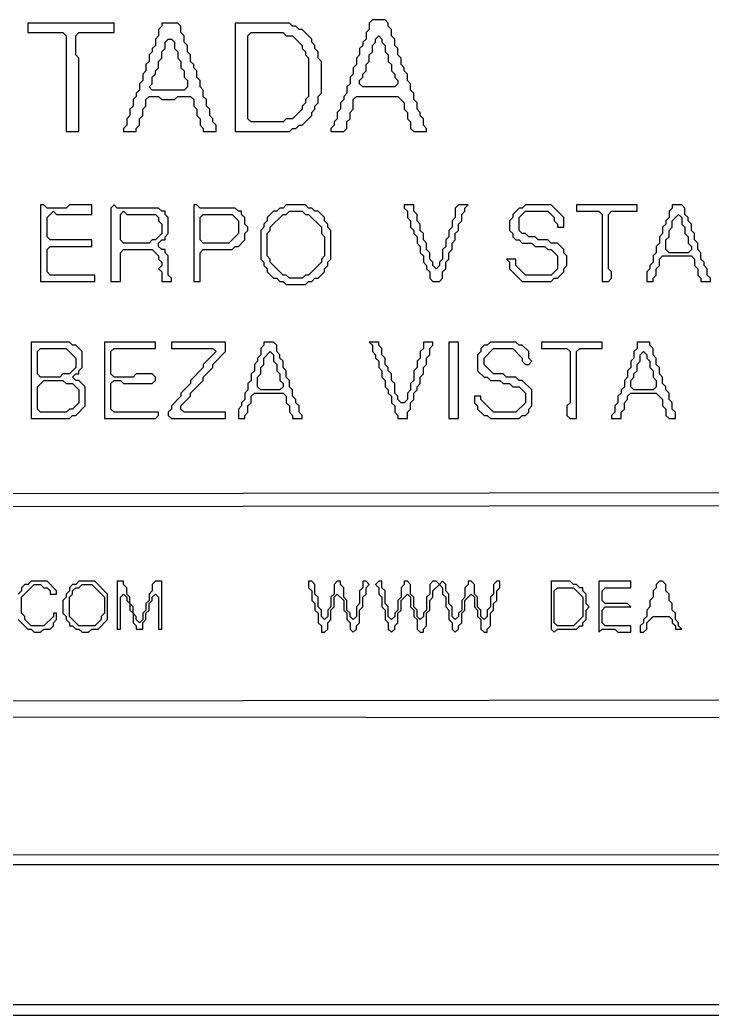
# Model space of a CAD drawing. Extents: x 17 to 323, y -435 to -5.
# Drawn here: x 246.05 to 267.75, y -434.9 to -403.7 of the extents above; entities that cross this region are included whole.
import ezdxf

# ---------------------------------------------------------------- set-up
doc = ezdxf.new("R2010")
doc.units = 0

msp = doc.modelspace()

# ---------------------------------------------------------------- linework, layer by layer
at = {"layer": 'CONTOURS'}
for p, q in [((257.1, -403.7), (257, -403.8)), ((257.5, -403.7), (257.1, -403.7)), ((257.6, -403.8), (257.5, -403.7)), ((246.3, -403.8), (246.3, -404.1)), ((249, -403.8), (246.3, -403.8)), ((249, -404.1), (249, -403.8)), ((250.5, -403.9), (250.4, -404)), ((250.4, -404), (250.4, -404.2)), ((250.5, -403.8), (250.5, -403.9)), ((251, -403.8), (250.5, -403.8)), ((251.1, -403.9), (251, -403.8)), ((251.1, -404.1), (251.1, -403.9)), ((252.8, -403.8), (252.8, -407.2)), ((254.5, -403.8), (252.8, -403.8)), ((254.6, -403.9), (254.5, -403.8)), ((254.7, -403.9), (254.6, -403.9)), ((254.8, -404), (254.7, -403.9)), ((254.9, -404), (254.8, -404)), ((255.2, -404.3), (254.9, -404)), ((257, -404), (256.9, -404.1)), ((257, -403.8), (257, -404)), ((257.6, -403.9), (257.6, -403.8)), ((257.7, -404), (257.6, -403.9)), ((257.7, -404.2), (257.7, -404)), ((246.3, -404.1), (247.4, -404.1)), ((247.4, -404.1), (247.5, -404.2)), ((247.5, -404.2), (247.5, -407.2)), ((247.8, -404.2), (247.9, -404.1)), ((247.8, -404.8), (247.8, -404.2)), ((247.9, -404.1), (249, -404.1)), ((250.4, -404.2), (250.3, -404.3)), ((250.3, -404.3), (250.3, -404.5)), ((250.6, -404.4), (250.7, -404.3)), ((250.7, -404.3), (250.8, -404.3)), ((250.8, -404.3), (250.9, -404.4)), ((251.2, -404.2), (251.1, -404.1)), ((251.2, -404.4), (251.2, -404.2)), ((253.2, -404.2), (253.3, -404.1)), ((253.2, -406.8), (253.2, -404.2)), ((253.3, -404.1), (254.3, -404.1)), ((254.3, -404.1), (254.4, -404.2)), ((254.4, -404.2), (254.6, -404.2)), ((254.6, -404.2), (254.9, -404.5)), ((255.2, -404.4), (255.2, -404.3)), ((256.9, -404.3), (256.8, -404.4)), ((256.9, -404.1), (256.9, -404.3)), ((257.2, -404.3), (257.3, -404.2)), ((257.2, -404.4), (257.2, -404.3)), ((257.3, -404.2), (257.4, -404.3)), ((257.4, -404.3), (257.4, -404.4)), ((257.8, -404.3), (257.7, -404.2)), ((257.8, -404.5), (257.8, -404.3)), ((250.3, -404.5), (250.2, -404.6)), ((250.2, -404.6), (250.2, -404.7)), ((250.5, -404.7), (250.6, -404.6)), ((250.6, -404.6), (250.6, -404.4)), ((250.9, -404.4), (250.9, -404.6)), ((250.9, -404.6), (251, -404.7)), ((251.3, -404.5), (251.2, -404.4)), ((251.3, -404.7), (251.3, -404.5)), ((254.9, -404.5), (254.9, -404.6)), ((254.9, -404.6), (255, -404.7)), ((255.3, -404.5), (255.2, -404.4)), ((255.3, -404.6), (255.3, -404.5)), ((255.4, -404.7), (255.3, -404.6)), ((256.8, -404.5), (256.7, -404.6)), ((256.7, -404.6), (256.7, -404.8)), ((256.8, -404.4), (256.8, -404.5)), ((257.1, -404.5), (257.2, -404.4)), ((257.1, -404.7), (257.1, -404.5)), ((257.4, -404.4), (257.5, -404.5)), ((257.5, -404.5), (257.5, -404.7)), ((257.9, -404.6), (257.8, -404.5)), ((257.9, -404.8), (257.9, -404.6)), ((247.9, -404.9), (247.8, -404.8)), ((247.9, -407.2), (247.9, -404.9)), ((250.2, -404.7), (250.1, -404.8)), ((250.1, -404.8), (250.1, -405)), ((250.4, -405), (250.5, -404.9)), ((250.5, -404.9), (250.5, -404.7)), ((251, -404.7), (251, -404.9)), ((251, -404.9), (251.1, -405)), ((251.4, -404.8), (251.3, -404.7)), ((251.4, -405), (251.4, -404.8)), ((255, -404.7), (255, -404.8)), ((255, -404.8), (255.1, -404.9)), ((255.1, -404.9), (255.1, -406.1)), ((255.4, -404.9), (255.4, -404.7)), ((255.5, -405), (255.4, -404.9)), ((256.7, -404.8), (256.6, -404.9)), ((256.6, -404.9), (256.6, -405.1)), ((257, -404.8), (257.1, -404.7)), ((257, -405), (257, -404.8)), ((257.5, -404.7), (257.6, -404.8)), ((257.6, -404.8), (257.6, -405)), ((258, -404.9), (257.9, -404.8)), ((258, -405.1), (258, -404.9)), ((250.1, -405), (250, -405.1)), ((250, -405.1), (250, -405.3)), ((250.3, -405.3), (250.4, -405.2)), ((250.4, -405.2), (250.4, -405)), ((251.1, -405), (251.1, -405.2)), ((251.1, -405.2), (251.2, -405.3)), ((251.5, -405.1), (251.4, -405)), ((251.5, -405.2), (251.5, -405.1)), ((251.6, -405.3), (251.5, -405.2)), ((255.5, -406), (255.5, -405)), ((256.6, -405.1), (256.5, -405.2)), ((256.5, -405.2), (256.5, -405.4)), ((256.9, -405.1), (257, -405)), ((256.9, -405.3), (256.9, -405.1)), ((257.6, -405), (257.7, -405.1)), ((257.7, -405.1), (257.7, -405.3)), ((258.1, -405.2), (258, -405.1)), ((258.1, -405.3), (258.1, -405.2)), ((250, -405.3), (249.9, -405.4)), ((249.9, -405.4), (249.9, -405.6)), ((250.2, -405.5), (250.3, -405.4)), ((250.2, -405.7), (250.2, -405.5)), ((250.3, -405.4), (250.3, -405.3)), ((251.2, -405.3), (251.2, -405.5)), ((251.2, -405.5), (251.3, -405.6)), ((251.6, -405.5), (251.6, -405.3)), ((251.7, -405.6), (251.6, -405.5)), ((256.5, -405.4), (256.4, -405.5)), ((256.4, -405.5), (256.4, -405.7)), ((256.7, -405.6), (256.8, -405.5)), ((256.8, -405.4), (256.9, -405.3)), ((256.8, -405.5), (256.8, -405.4)), ((257.7, -405.3), (257.8, -405.4)), ((257.8, -405.4), (257.8, -405.5)), ((257.8, -405.5), (257.9, -405.6)), ((258.2, -405.4), (258.1, -405.3)), ((258.2, -405.6), (258.2, -405.4)), ((249.8, -405.9), (249.7, -406)), ((249.9, -405.6), (249.8, -405.7)), ((249.8, -405.7), (249.8, -405.9)), ((250.1, -405.8), (250.2, -405.7)), ((250.2, -405.9), (250.1, -405.8)), ((251.2, -405.9), (250.2, -405.9)), ((251.3, -405.8), (251.2, -405.9)), ((251.3, -405.6), (251.3, -405.8)), ((251.7, -405.8), (251.7, -405.6)), ((251.8, -405.9), (251.7, -405.8)), ((251.8, -406.1), (251.8, -405.9)), ((256.4, -405.7), (256.3, -405.8)), ((256.3, -405.8), (256.3, -406)), ((256.7, -405.7), (256.7, -405.6)), ((256.8, -405.8), (256.7, -405.7)), ((257.8, -405.8), (256.8, -405.8)), ((257.9, -405.7), (257.8, -405.8)), ((257.9, -405.6), (257.9, -405.7)), ((258.3, -405.7), (258.2, -405.6)), ((258.3, -405.9), (258.3, -405.7)), ((258.4, -406), (258.3, -405.9)), ((249.7, -406.1), (249.6, -406.2)), ((249.6, -406.2), (249.6, -406.4)), ((249.7, -406), (249.7, -406.1)), ((250, -406.2), (250.1, -406.1)), ((250, -406.4), (250, -406.2)), ((250.1, -406.1), (250.4, -406.1)), ((250.4, -406.1), (250.5, -406.2)), ((250.5, -406.2), (250.9, -406.2)), ((250.9, -406.2), (251, -406.1)), ((251, -406.1), (251.4, -406.1)), ((251.4, -406.1), (251.5, -406.2)), ((251.5, -406.2), (251.5, -406.4)), ((251.9, -406.2), (251.8, -406.1)), ((251.9, -406.4), (251.9, -406.2)), ((255.1, -406.1), (255, -406.2)), ((255, -406.2), (255, -406.3)), ((255.4, -406.1), (255.5, -406)), ((255.4, -406.3), (255.4, -406.1)), ((256.2, -406.2), (256.1, -406.3)), ((256.3, -406), (256.2, -406.1)), ((256.2, -406.1), (256.2, -406.2)), ((256.5, -406.2), (256.6, -406.1)), ((256.5, -406.5), (256.5, -406.2)), ((256.6, -406.1), (257.9, -406.1)), ((257.9, -406.1), (258.1, -406.3)), ((258.4, -406.2), (258.4, -406)), ((258.5, -406.3), (258.4, -406.2)), ((249.6, -406.4), (249.5, -406.5)), ((249.5, -406.5), (249.5, -406.7)), ((249.9, -406.5), (250, -406.4)), ((249.9, -406.7), (249.9, -406.5)), ((251.5, -406.4), (251.6, -406.5)), ((251.6, -406.5), (251.6, -406.7)), ((252, -406.5), (251.9, -406.4)), ((252, -406.7), (252, -406.5)), ((254.9, -406.5), (254.6, -406.8)), ((255, -406.3), (254.9, -406.4)), ((254.9, -406.4), (254.9, -406.5)), ((255.2, -406.6), (255.3, -406.5)), ((255.3, -406.4), (255.4, -406.3)), ((255.3, -406.5), (255.3, -406.4)), ((256.1, -406.5), (256, -406.6)), ((256.1, -406.3), (256.1, -406.5)), ((256.4, -406.6), (256.5, -406.5)), ((258.1, -406.3), (258.1, -406.5)), ((258.1, -406.5), (258.2, -406.6)), ((258.5, -406.5), (258.5, -406.3)), ((258.6, -406.6), (258.5, -406.5)), ((249.5, -406.7), (249.4, -406.8)), ((249.4, -406.8), (249.4, -407)), ((249.8, -406.8), (249.9, -406.7)), ((249.8, -407), (249.8, -406.8)), ((251.6, -406.7), (251.7, -406.8)), ((251.7, -406.8), (251.7, -407)), ((252.1, -406.8), (252, -406.7)), ((252.1, -406.9), (252.1, -406.8)), ((253.3, -406.9), (253.2, -406.8)), ((254.4, -406.8), (254.3, -406.9)), ((254.6, -406.8), (254.4, -406.8)), ((254.9, -407), (255.2, -406.7)), ((255.2, -406.7), (255.2, -406.6)), ((256, -406.8), (255.9, -406.9)), ((256, -406.6), (256, -406.8)), ((256.3, -406.9), (256.4, -406.8)), ((256.4, -406.8), (256.4, -406.6)), ((258.2, -406.6), (258.2, -406.8)), ((258.2, -406.8), (258.3, -406.9)), ((258.6, -406.7), (258.6, -406.6)), ((258.7, -406.8), (258.6, -406.7)), ((258.7, -407), (258.7, -406.8)), ((249.4, -407), (249.3, -407.1)), ((249.3, -407.1), (249.3, -407.2)), ((249.7, -407.1), (249.8, -407)), ((249.7, -407.2), (249.7, -407.1)), ((251.7, -407), (251.8, -407.1)), ((251.8, -407.1), (251.8, -407.2)), ((252.2, -407), (252.1, -406.9)), ((252.2, -407.2), (252.2, -407)), ((254.3, -406.9), (253.3, -406.9)), ((254.5, -407.2), (254.6, -407.1)), ((254.6, -407.1), (254.7, -407.1)), ((254.7, -407.1), (254.8, -407)), ((254.8, -407), (254.9, -407)), ((255.9, -407), (255.8, -407.1)), ((255.8, -407.1), (255.8, -407.2)), ((255.9, -406.9), (255.9, -407)), ((256.2, -407.2), (256.3, -407.1)), ((256.3, -407.1), (256.3, -406.9)), ((258.3, -406.9), (258.3, -407.1)), ((258.3, -407.1), (258.4, -407.2)), ((258.8, -407.1), (258.7, -407)), ((258.8, -407.2), (258.8, -407.1)), ((247.5, -407.2), (247.9, -407.2)), ((249.3, -407.2), (249.7, -407.2)), ((251.8, -407.2), (252.2, -407.2)), ((252.8, -407.2), (254.5, -407.2)), ((255.8, -407.2), (256.2, -407.2)), ((258.4, -407.2), (258.8, -407.2)), ((246.7, -409.5), (246.7, -411.9)), ((246.8, -409.5), (246.7, -409.5)), ((246.9, -409.6), (246.8, -409.5)), ((247.5, -409.6), (246.9, -409.6)), ((247.6, -409.5), (247.5, -409.6)), ((248.3, -409.5), (247.6, -409.5)), ((248.3, -409.8), (248.3, -409.5)), ((249, -409.5), (248.9, -409.6)), ((248.9, -409.6), (248.9, -411.9)), ((249.1, -409.6), (249, -409.5)), ((250.4, -409.6), (249.1, -409.6)), ((250.5, -409.7), (250.4, -409.6)), ((251.6, -409.5), (251.5, -409.5)), ((251.5, -409.5), (251.5, -411.9)), ((251.7, -409.6), (251.6, -409.5)), ((252.8, -409.6), (251.7, -409.6)), ((252.9, -409.7), (252.8, -409.6)), ((254.2, -409.6), (254.1, -409.7)), ((254.3, -409.6), (254.2, -409.6)), ((254.4, -409.5), (254.3, -409.6)), ((255, -409.5), (254.4, -409.5)), ((255.1, -409.6), (255, -409.5)), ((255.2, -409.6), (255.1, -409.6)), ((255.3, -409.7), (255.2, -409.6)), ((258.1, -409.5), (258.1, -409.6)), ((258.4, -409.5), (258.1, -409.5)), ((258.1, -409.6), (258.2, -409.7)), ((258.4, -409.7), (258.4, -409.5)), ((259.8, -409.5), (259.7, -409.6)), ((259.7, -409.6), (259.7, -409.9)), ((260.1, -409.5), (259.8, -409.5)), ((260, -409.6), (260.1, -409.5)), ((260, -409.7), (260, -409.6)), ((261.7, -409.6), (261.5, -409.8)), ((261.8, -409.6), (261.7, -409.6)), ((261.9, -409.5), (261.8, -409.6)), ((262.7, -409.5), (261.9, -409.5)), ((263.1, -409.9), (262.7, -409.5)), ((263.5, -409.5), (263.5, -409.7)), ((265.4, -409.5), (263.5, -409.5)), ((265.4, -409.7), (265.4, -409.5)), ((266.5, -409.6), (266.4, -409.7)), ((266.5, -409.5), (266.5, -409.6)), ((266.8, -409.5), (266.5, -409.5)), ((266.9, -409.6), (266.8, -409.5)), ((266.9, -409.8), (266.9, -409.6)), ((246.9, -409.9), (247.1, -409.7)), ((246.9, -410.5), (246.9, -409.9)), ((247.1, -409.7), (247.2, -409.8)), ((247.2, -409.8), (248.3, -409.8)), ((249.2, -409.8), (249.3, -409.7)), ((249.2, -410.6), (249.2, -409.8)), ((249.3, -409.7), (249.4, -409.8)), ((249.4, -409.8), (250.3, -409.8)), ((250.3, -409.8), (250.4, -409.9)), ((250.4, -409.9), (250.4, -410)), ((250.6, -409.7), (250.5, -409.7)), ((250.6, -409.8), (250.6, -409.7)), ((250.7, -409.9), (250.6, -409.8)), ((250.7, -410.4), (250.7, -409.9)), ((251.7, -409.9), (251.8, -409.8)), ((251.7, -410.6), (251.7, -409.9)), ((251.8, -409.8), (252.7, -409.8)), ((252.7, -409.8), (252.9, -410)), ((253, -409.7), (252.9, -409.7)), ((253, -409.8), (253, -409.7)), ((253.1, -409.9), (253, -409.8)), ((253.1, -410.1), (253.1, -409.9)), ((254, -409.7), (253.8, -409.9)), ((253.8, -409.9), (253.8, -410)), ((253.9, -410.2), (254.3, -409.8)), ((254.1, -409.7), (254, -409.7)), ((254.3, -409.8), (254.4, -409.8)), ((254.4, -409.8), (254.5, -409.7)), ((254.5, -409.7), (254.9, -409.7)), ((254.9, -409.7), (255, -409.8)), ((255, -409.8), (255.1, -409.8)), ((255.1, -409.8), (255.5, -410.2)), ((255.4, -409.7), (255.3, -409.7)), ((255.6, -409.9), (255.4, -409.7)), ((255.6, -410), (255.6, -409.9)), ((258.2, -409.7), (258.2, -409.9)), ((258.2, -409.9), (258.3, -410)), ((258.5, -409.8), (258.4, -409.7)), ((258.5, -410), (258.5, -409.8)), ((259.7, -409.9), (259.6, -410)), ((259.9, -409.8), (260, -409.7)), ((259.9, -410), (259.9, -409.8)), ((261.5, -409.9), (261.4, -410)), ((261.5, -409.8), (261.5, -409.9)), ((261.7, -409.9), (261.9, -409.7)), ((261.7, -410.3), (261.7, -409.9)), ((261.9, -409.7), (262.6, -409.7)), ((262.6, -409.7), (262.8, -409.9)), ((262.8, -409.9), (262.8, -410)), ((263.1, -410.2), (263.1, -409.9)), ((263.5, -409.7), (264.2, -409.7)), ((264.2, -409.7), (264.3, -409.8)), ((264.3, -409.8), (264.3, -411.9)), ((264.5, -409.8), (264.6, -409.7)), ((264.5, -411.5), (264.5, -409.8)), ((264.6, -409.7), (265.4, -409.7)), ((266.4, -409.9), (266.3, -410)), ((266.4, -409.7), (266.4, -409.9)), ((266.5, -410), (266.7, -409.8)), ((266.7, -409.8), (266.8, -409.9)), ((266.8, -409.9), (266.8, -410.1)), ((267, -409.9), (266.9, -409.8)), ((267, -410), (267, -409.9)), ((250.4, -410), (250.5, -410.1)), ((250.5, -410.1), (250.5, -410.4)), ((252.9, -410), (252.9, -410.4)), ((253.2, -410.2), (253.1, -410.1)), ((253.2, -410.3), (253.2, -410.2)), ((253.7, -410.2), (253.6, -410.3)), ((253.8, -410), (253.7, -410.1)), ((253.7, -410.1), (253.7, -410.2)), ((253.9, -410.3), (253.9, -410.2)), ((255.5, -410.2), (255.5, -410.4)), ((255.7, -410.1), (255.6, -410)), ((255.7, -410.2), (255.7, -410.1)), ((255.8, -410.3), (255.7, -410.2)), ((258.3, -410), (258.3, -410.2)), ((258.3, -410.2), (258.4, -410.3)), ((258.6, -410.1), (258.5, -410)), ((258.6, -410.3), (258.6, -410.1)), ((259.6, -410.2), (259.5, -410.3)), ((259.6, -410), (259.6, -410.2)), ((259.8, -410.1), (259.9, -410)), ((259.8, -410.3), (259.8, -410.1)), ((261.4, -410), (261.4, -410.3)), ((262.8, -410), (262.9, -410.1)), ((262.9, -410.1), (262.9, -410.2)), ((262.9, -410.2), (263.1, -410.2)), ((266.3, -410.1), (266.2, -410.2)), ((266.2, -410.2), (266.2, -410.4)), ((266.3, -410), (266.3, -410.1)), ((266.4, -410.3), (266.5, -410.2)), ((266.5, -410.2), (266.5, -410)), ((266.8, -410.1), (266.9, -410.2)), ((266.9, -410.2), (266.9, -410.4)), ((267.1, -410.1), (267, -410)), ((267.1, -410.3), (267.1, -410.1)), ((247, -410.6), (246.9, -410.5)), ((250.5, -410.4), (250.3, -410.6)), ((250.6, -410.5), (250.7, -410.4)), ((250.6, -410.6), (250.6, -410.5)), ((252.9, -410.4), (252.6, -410.7)), ((253.1, -410.4), (253.2, -410.3)), ((253.1, -410.6), (253.1, -410.4)), ((253.6, -410.3), (253.6, -411.2)), ((253.8, -410.4), (253.9, -410.3)), ((253.8, -411.1), (253.8, -410.4)), ((255.5, -410.4), (255.6, -410.5)), ((255.6, -410.5), (255.6, -411.1)), ((255.8, -411.2), (255.8, -410.3)), ((258.4, -410.3), (258.4, -410.4)), ((258.4, -410.4), (258.5, -410.5)), ((258.5, -410.5), (258.5, -410.7)), ((258.7, -410.4), (258.6, -410.3)), ((258.7, -410.6), (258.7, -410.4)), ((259.5, -410.5), (259.4, -410.6)), ((259.5, -410.3), (259.5, -410.5)), ((259.7, -410.4), (259.8, -410.3)), ((259.7, -410.6), (259.7, -410.4)), ((261.4, -410.3), (261.5, -410.4)), ((261.5, -410.4), (261.5, -410.5)), ((261.5, -410.5), (261.6, -410.6)), ((261.8, -410.4), (261.7, -410.3)), ((261.9, -410.4), (261.8, -410.4)), ((262, -410.5), (261.9, -410.4)), ((262.2, -410.5), (262, -410.5)), ((262.3, -410.6), (262.2, -410.5)), ((266.2, -410.4), (266.1, -410.5)), ((266.1, -410.5), (266.1, -410.7)), ((266.3, -410.6), (266.4, -410.5)), ((266.4, -410.5), (266.4, -410.3)), ((266.9, -410.4), (267, -410.5)), ((267, -410.5), (267, -410.7)), ((267.2, -410.4), (267.1, -410.3)), ((267.2, -410.6), (267.2, -410.4)), ((246.9, -410.9), (247, -410.8)), ((246.9, -411.6), (246.9, -410.9)), ((248.3, -410.6), (247, -410.6)), ((247, -410.8), (248.3, -410.8)), ((248.3, -410.8), (248.3, -410.6)), ((249.3, -410.7), (249.2, -410.6)), ((249.2, -411), (249.3, -410.9)), ((250.1, -410.7), (249.3, -410.7)), ((249.3, -410.9), (250.2, -410.9)), ((250.2, -410.6), (250.1, -410.7)), ((250.3, -410.6), (250.2, -410.6)), ((250.2, -410.9), (250.4, -411.1)), ((250.4, -410.7), (250.5, -410.6)), ((250.4, -410.8), (250.4, -410.7)), ((250.5, -410.9), (250.4, -410.8)), ((250.5, -410.6), (250.6, -410.6)), ((250.6, -410.9), (250.5, -410.9)), ((250.6, -411), (250.6, -410.9)), ((251.8, -410.7), (251.7, -410.6)), ((251.7, -411), (251.8, -410.9)), ((252.6, -410.7), (251.8, -410.7)), ((251.8, -410.9), (252.7, -410.9)), ((252.7, -410.9), (252.8, -410.8)), ((252.8, -410.8), (252.9, -410.8)), ((252.9, -410.8), (253.1, -410.6)), ((258.5, -410.7), (258.6, -410.8)), ((258.6, -410.8), (258.6, -411)), ((258.8, -410.7), (258.7, -410.6)), ((258.8, -410.9), (258.8, -410.7)), ((258.9, -411), (258.8, -410.9)), ((259.4, -410.8), (259.3, -410.9)), ((259.3, -410.9), (259.3, -411.2)), ((259.4, -410.6), (259.4, -410.8)), ((259.5, -411), (259.6, -410.9)), ((259.6, -410.7), (259.7, -410.6)), ((259.6, -410.9), (259.6, -410.7)), ((261.6, -410.6), (261.7, -410.6)), ((261.7, -410.6), (261.8, -410.7)), ((261.8, -410.7), (262.1, -410.7)), ((262.1, -410.7), (262.2, -410.8)), ((262.2, -410.8), (262.5, -410.8)), ((262.6, -410.6), (262.3, -410.6)), ((262.5, -410.8), (262.6, -410.9)), ((262.7, -410.7), (262.6, -410.6)), ((262.6, -410.9), (262.7, -410.9)), ((262.9, -410.7), (262.7, -410.7)), ((262.7, -410.9), (262.9, -411.1)), ((263.1, -410.9), (262.9, -410.7)), ((263.1, -411), (263.1, -410.9)), ((266.1, -410.7), (266, -410.8)), ((266, -410.8), (266, -411)), ((266.3, -410.9), (266.3, -410.6)), ((266.4, -411), (266.3, -410.9)), ((267, -410.7), (267.1, -410.8)), ((267.1, -410.9), (267, -411)), ((267.1, -410.8), (267.1, -410.9)), ((267.3, -410.7), (267.2, -410.6)), ((267.3, -410.9), (267.3, -410.7)), ((267.4, -411), (267.3, -410.9)), ((249.2, -411.9), (249.2, -411)), ((250.4, -411.1), (250.4, -411.2)), ((250.4, -411.2), (250.5, -411.3)), ((250.7, -411.1), (250.6, -411)), ((250.7, -411.7), (250.7, -411.1)), ((251.7, -411.9), (251.7, -411)), ((253.6, -411.2), (253.7, -411.3)), ((253.9, -411.2), (253.8, -411.1)), ((253.9, -411.3), (253.9, -411.2)), ((255.6, -411.1), (255.5, -411.2)), ((255.5, -411.2), (255.5, -411.3)), ((255.7, -411.3), (255.8, -411.2)), ((258.6, -411), (258.7, -411.1)), ((258.7, -411.1), (258.7, -411.3)), ((258.9, -411.2), (258.9, -411)), ((259, -411.3), (258.9, -411.2)), ((259.3, -411.2), (259.2, -411.3)), ((259.4, -411.3), (259.5, -411.2)), ((259.5, -411.2), (259.5, -411)), ((261.6, -411.2), (261.3, -411.2)), ((261.3, -411.2), (261.4, -411.3)), ((261.6, -411.4), (261.6, -411.2)), ((262.9, -411.1), (262.9, -411.5)), ((263.2, -411.1), (263.1, -411)), ((263.2, -411.4), (263.2, -411.1)), ((266, -411), (265.9, -411.1)), ((265.9, -411.1), (265.9, -411.3)), ((266.1, -411.2), (266.2, -411.1)), ((266.1, -411.4), (266.1, -411.2)), ((266.2, -411.1), (267.1, -411.1)), ((267, -411), (266.4, -411)), ((267.1, -411.1), (267.2, -411.2)), ((267.2, -411.2), (267.2, -411.4)), ((267.4, -411.2), (267.4, -411)), ((267.5, -411.3), (267.4, -411.2)), ((250.5, -411.4), (250.4, -411.5)), ((250.4, -411.5), (250.5, -411.6)), ((250.5, -411.3), (250.5, -411.4)), ((253.7, -411.3), (253.7, -411.4)), ((253.7, -411.4), (253.8, -411.5)), ((253.8, -411.5), (253.8, -411.6)), ((254.3, -411.7), (253.9, -411.3)), ((255.5, -411.3), (255.1, -411.7)), ((255.6, -411.5), (255.7, -411.4)), ((255.6, -411.6), (255.6, -411.5)), ((255.7, -411.4), (255.7, -411.3)), ((258.7, -411.3), (258.8, -411.4)), ((258.8, -411.4), (258.8, -411.5)), ((258.8, -411.5), (258.9, -411.6)), ((259, -411.4), (259, -411.3)), ((259.1, -411.5), (259, -411.4)), ((259.2, -411.4), (259.1, -411.5)), ((259.2, -411.3), (259.2, -411.4)), ((259.3, -411.6), (259.4, -411.5)), ((259.4, -411.5), (259.4, -411.3)), ((261.4, -411.3), (261.4, -411.5)), ((261.4, -411.5), (261.8, -411.9)), ((261.9, -411.7), (261.6, -411.4)), ((262.9, -411.5), (262.7, -411.7)), ((263.1, -411.5), (263.2, -411.4)), ((263.1, -411.6), (263.1, -411.5)), ((264.6, -411.6), (264.5, -411.5)), ((265.8, -411.5), (265.7, -411.6)), ((265.9, -411.3), (265.8, -411.4)), ((265.8, -411.4), (265.8, -411.5)), ((266, -411.5), (266.1, -411.4)), ((266, -411.7), (266, -411.5)), ((267.2, -411.4), (267.3, -411.5)), ((267.3, -411.5), (267.3, -411.7)), ((267.5, -411.4), (267.5, -411.3)), ((267.6, -411.5), (267.5, -411.4)), ((267.6, -411.7), (267.6, -411.5)), ((247, -411.7), (246.9, -411.6)), ((248.4, -411.7), (247, -411.7)), ((248.4, -411.9), (248.4, -411.7)), ((250.5, -411.6), (250.5, -411.9)), ((250.8, -411.8), (250.7, -411.7)), ((250.8, -411.9), (250.8, -411.8)), ((253.8, -411.6), (254, -411.8)), ((254, -411.8), (254.1, -411.8)), ((254.1, -411.8), (254.2, -411.9)), ((254.4, -411.7), (254.3, -411.7)), ((254.5, -411.8), (254.4, -411.7)), ((254.9, -411.8), (254.5, -411.8)), ((255, -411.7), (254.9, -411.8)), ((255.1, -411.7), (255, -411.7)), ((255.2, -411.9), (255.3, -411.8)), ((255.3, -411.8), (255.4, -411.8)), ((255.4, -411.8), (255.6, -411.6)), ((258.9, -411.6), (258.9, -411.8)), ((258.9, -411.8), (259, -411.9)), ((259.2, -411.9), (259.3, -411.8)), ((259.3, -411.8), (259.3, -411.6)), ((262.7, -411.7), (261.9, -411.7)), ((262.7, -411.9), (262.8, -411.8)), ((262.8, -411.8), (262.9, -411.8)), ((262.9, -411.8), (263.1, -411.6)), ((264.5, -411.9), (264.6, -411.8)), ((264.6, -411.8), (264.6, -411.6)), ((265.7, -411.6), (265.7, -411.9)), ((265.9, -411.8), (266, -411.7)), ((265.9, -411.9), (265.9, -411.8)), ((267.3, -411.7), (267.4, -411.8)), ((267.4, -411.8), (267.4, -411.9)), ((267.7, -411.8), (267.6, -411.7)), ((267.7, -411.9), (267.7, -411.8)), ((246.7, -411.9), (248.4, -411.9)), ((248.9, -411.9), (249.2, -411.9)), ((250.5, -411.9), (250.8, -411.9)), ((251.5, -411.9), (251.7, -411.9)), ((254.2, -411.9), (254.3, -411.9)), ((254.3, -411.9), (254.4, -412)), ((254.4, -412), (255, -412)), ((255, -412), (255.1, -411.9)), ((255.1, -411.9), (255.2, -411.9)), ((259, -411.9), (259.2, -411.9)), ((261.8, -411.9), (262.7, -411.9)), ((264.3, -411.9), (264.5, -411.9)), ((265.7, -411.9), (265.9, -411.9)), ((267.4, -411.9), (267.7, -411.9)), ((246.4, -413.8), (246.4, -416.2)), ((247.6, -413.8), (246.4, -413.8)), ((246.6, -414.1), (246.7, -414)), ((246.7, -414), (247.5, -414)), ((247.5, -414), (247.8, -414.3)), ((247.7, -413.9), (247.6, -413.8)), ((247.8, -413.9), (247.7, -413.9)), ((248, -414.1), (247.8, -413.9)), ((248.7, -413.8), (248.7, -416.2)), ((250.3, -413.8), (248.7, -413.8)), ((248.9, -414.1), (249, -414)), ((249, -414), (250.3, -414)), ((250.3, -414), (250.3, -413.8)), ((250.8, -413.8), (250.8, -414)), ((252.5, -413.8), (250.8, -413.8)), ((250.8, -414), (252.1, -414)), ((252.1, -414), (252.2, -414.1)), ((252.5, -414.1), (252.5, -413.8)), ((253.7, -413.9), (253.6, -414)), ((253.6, -414), (253.6, -414.2)), ((253.7, -413.8), (253.7, -413.9)), ((254, -413.8), (253.7, -413.8)), ((254.1, -413.9), (254, -413.8)), ((254.1, -414.1), (254.1, -413.9)), ((257, -413.8), (257.1, -413.9)), ((257.3, -413.8), (257, -413.8)), ((257.1, -413.9), (257.1, -414.1)), ((257.3, -413.9), (257.3, -413.8)), ((257.4, -414), (257.3, -413.9)), ((257.4, -414.2), (257.4, -414)), ((258.7, -414), (258.6, -414.1)), ((259, -413.8), (258.7, -413.8)), ((258.7, -413.8), (258.7, -414)), ((258.9, -414), (259, -413.9)), ((258.9, -414.2), (258.9, -414)), ((259, -413.9), (259, -413.8)), ((259.5, -413.8), (259.5, -416.2)), ((259.8, -413.8), (259.5, -413.8)), ((259.8, -416.2), (259.8, -413.8)), ((260.6, -413.9), (260.5, -414)), ((260.5, -414), (260.5, -414.1)), ((260.7, -413.9), (260.6, -413.9)), ((260.6, -414.3), (260.9, -414)), ((260.8, -413.8), (260.7, -413.9)), ((261.6, -413.8), (260.8, -413.8)), ((260.9, -414), (261.5, -414)), ((261.5, -414), (261.8, -414.3)), ((261.7, -413.9), (261.6, -413.8)), ((261.8, -413.9), (261.7, -413.9)), ((262, -414.1), (261.8, -413.9)), ((262.4, -413.8), (262.4, -414)), ((264.3, -413.8), (262.4, -413.8)), ((262.4, -414), (263.2, -414)), ((263.2, -414), (263.3, -414.1)), ((263.5, -414.1), (263.6, -414)), ((263.6, -414), (264.3, -414)), ((264.3, -414), (264.3, -413.8)), ((265.4, -414), (265.3, -414.1)), ((265.4, -413.8), (265.4, -414)), ((265.8, -413.8), (265.4, -413.8)), ((265.8, -413.9), (265.8, -413.8)), ((265.9, -414), (265.8, -413.9)), ((265.9, -414.2), (265.9, -414)), ((246.6, -414.8), (246.6, -414.1)), ((247.8, -414.3), (247.8, -414.6)), ((248, -414.6), (248, -414.1)), ((248.9, -414.8), (248.9, -414.1)), ((252.2, -414.1), (251.8, -414.5)), ((252.1, -414.5), (252.5, -414.1)), ((253.6, -414.2), (253.5, -414.3)), ((253.5, -414.3), (253.5, -414.4)), ((253.7, -414.3), (253.9, -414.1)), ((253.7, -414.5), (253.7, -414.3)), ((253.9, -414.1), (254, -414.2)), ((254, -414.2), (254, -414.4)), ((254.2, -414.2), (254.1, -414.1)), ((254.2, -414.3), (254.2, -414.2)), ((254.3, -414.4), (254.2, -414.3)), ((257.1, -414.1), (257.2, -414.2)), ((257.2, -414.2), (257.2, -414.3)), ((257.2, -414.3), (257.3, -414.4)), ((257.5, -414.3), (257.4, -414.2)), ((257.5, -414.5), (257.5, -414.3)), ((258.6, -414.3), (258.5, -414.4)), ((258.6, -414.1), (258.6, -414.3)), ((258.8, -414.3), (258.9, -414.2)), ((258.8, -414.5), (258.8, -414.3)), ((260.5, -414.1), (260.4, -414.2)), ((260.4, -414.2), (260.4, -414.7)), ((260.6, -414.5), (260.6, -414.3)), ((261.8, -414.3), (261.8, -414.4)), ((262, -414.3), (262, -414.1)), ((262.1, -414.4), (262, -414.3)), ((263.3, -414.1), (263.3, -415.7)), ((263.5, -416.2), (263.5, -414.1)), ((265.3, -414.3), (265.2, -414.4)), ((265.3, -414.1), (265.3, -414.3)), ((265.5, -414.2), (265.6, -414.1)), ((265.5, -414.4), (265.5, -414.2)), ((265.6, -414.1), (265.7, -414.2)), ((265.7, -414.2), (265.7, -414.3)), ((265.7, -414.3), (265.8, -414.4)), ((266, -414.3), (265.9, -414.2)), ((266, -414.5), (266, -414.3)), ((247.8, -414.6), (247.6, -414.8)), ((247.9, -414.7), (248, -414.6)), ((251.8, -414.6), (251.4, -415)), ((251.8, -414.5), (251.8, -414.6)), ((251.8, -414.9), (252.1, -414.6)), ((252.1, -414.6), (252.1, -414.5)), ((253.5, -414.4), (253.4, -414.5)), ((253.4, -414.5), (253.4, -414.7)), ((253.6, -414.6), (253.7, -414.5)), ((253.6, -414.8), (253.6, -414.6)), ((254, -414.4), (254.1, -414.5)), ((254.1, -414.5), (254.1, -414.7)), ((254.3, -414.6), (254.3, -414.4)), ((254.4, -414.7), (254.3, -414.6)), ((257.3, -414.4), (257.3, -414.6)), ((257.3, -414.6), (257.4, -414.7)), ((257.6, -414.6), (257.5, -414.5)), ((257.6, -414.7), (257.6, -414.6)), ((258.5, -414.6), (258.4, -414.7)), ((258.5, -414.4), (258.5, -414.6)), ((258.7, -414.6), (258.8, -414.5)), ((258.7, -414.8), (258.7, -414.6)), ((260.9, -414.8), (260.6, -414.5)), ((261.8, -414.4), (261.9, -414.5)), ((261.9, -414.5), (262, -414.5)), ((262, -414.5), (262.1, -414.4)), ((265.2, -414.6), (265.1, -414.7)), ((265.2, -414.4), (265.2, -414.6)), ((265.4, -414.5), (265.5, -414.4)), ((265.4, -414.7), (265.4, -414.5)), ((265.8, -414.4), (265.8, -414.6)), ((265.8, -414.6), (265.9, -414.7)), ((266.1, -414.6), (266, -414.5)), ((266.1, -414.8), (266.1, -414.6)), ((246.7, -414.9), (246.6, -414.8)), ((247.3, -414.9), (246.7, -414.9)), ((247.4, -414.8), (247.3, -414.9)), ((247.6, -414.8), (247.4, -414.8)), ((247.7, -414.9), (247.8, -414.8)), ((247.8, -415), (247.7, -414.9)), ((247.8, -414.8), (247.9, -414.8)), ((247.9, -414.8), (247.9, -414.7)), ((249, -414.9), (248.9, -414.8)), ((249.6, -414.9), (249, -414.9)), ((249.7, -414.8), (249.6, -414.9)), ((250.2, -414.8), (249.7, -414.8)), ((250.3, -414.9), (250.2, -414.8)), ((250.3, -415), (250.3, -414.9)), ((251.8, -415), (251.8, -414.9)), ((253.4, -414.7), (253.3, -414.8)), ((253.3, -414.8), (253.3, -415)), ((253.5, -414.9), (253.6, -414.8)), ((253.5, -415.2), (253.5, -414.9)), ((254.1, -414.7), (254.2, -414.8)), ((254.2, -414.8), (254.2, -415)), ((254.4, -414.9), (254.4, -414.7)), ((254.5, -415), (254.4, -414.9)), ((257.4, -414.7), (257.4, -414.9)), ((257.4, -414.9), (257.5, -415)), ((257.7, -414.8), (257.6, -414.7)), ((257.7, -415), (257.7, -414.8)), ((258.4, -414.7), (258.4, -415)), ((258.6, -414.9), (258.7, -414.8)), ((258.6, -415.1), (258.6, -414.9)), ((260.4, -414.7), (260.6, -414.9)), ((260.6, -414.9), (260.7, -414.9)), ((260.7, -414.9), (260.8, -415)), ((261.2, -414.8), (260.9, -414.8)), ((261.3, -414.9), (261.2, -414.8)), ((261.6, -414.9), (261.3, -414.9)), ((261.7, -415), (261.6, -414.9)), ((265.1, -414.9), (265, -415)), ((265.1, -414.7), (265.1, -414.9)), ((265.2, -415), (265.3, -414.9)), ((265.3, -414.8), (265.4, -414.7)), ((265.3, -414.9), (265.3, -414.8)), ((265.9, -414.7), (265.9, -414.9)), ((265.9, -414.9), (266, -415)), ((266.2, -414.9), (266.1, -414.8)), ((266.2, -415.1), (266.2, -414.9)), ((246.6, -415.2), (246.8, -415)), ((246.6, -415.9), (246.6, -415.2)), ((246.8, -415), (247.4, -415)), ((247.4, -415), (247.5, -415.1)), ((247.5, -415.1), (247.7, -415.1)), ((247.7, -415.1), (247.9, -415.3)), ((247.9, -415), (247.8, -415)), ((248.1, -415.2), (247.9, -415)), ((248.1, -415.8), (248.1, -415.2)), ((248.9, -415.1), (249, -415)), ((248.9, -415.9), (248.9, -415.1)), ((249, -415), (249.2, -415)), ((249.2, -415), (249.3, -415.1)), ((249.3, -415.1), (250.2, -415.1)), ((250.2, -415.1), (250.3, -415)), ((251.4, -415.1), (251.1, -415.4)), ((251.4, -415), (251.4, -415.1)), ((251.4, -415.4), (251.8, -415)), ((253.3, -415), (253.2, -415.1)), ((253.2, -415.1), (253.2, -415.3)), ((253.6, -415.3), (253.5, -415.2)), ((254.2, -415), (254.3, -415.1)), ((254.3, -415.2), (254.2, -415.3)), ((254.3, -415.1), (254.3, -415.2)), ((254.5, -415.2), (254.5, -415)), ((254.6, -415.3), (254.5, -415.2)), ((257.5, -415), (257.5, -415.2)), ((257.5, -415.2), (257.6, -415.3)), ((257.8, -415.1), (257.7, -415)), ((257.8, -415.4), (257.8, -415.1)), ((258.4, -415), (258.3, -415.1)), ((258.3, -415.1), (258.3, -415.3)), ((258.5, -415.2), (258.6, -415.1)), ((258.5, -415.3), (258.5, -415.2)), ((260.8, -415), (261.1, -415)), ((261.1, -415), (261.2, -415.1)), ((261.2, -415.1), (261.4, -415.1)), ((261.4, -415.1), (261.5, -415.2)), ((261.5, -415.2), (261.7, -415.2)), ((261.8, -415), (261.7, -415)), ((261.7, -415.2), (261.9, -415.4)), ((262.1, -415.3), (261.8, -415)), ((265, -415.2), (264.9, -415.3)), ((265, -415), (265, -415.2)), ((265.2, -415.2), (265.2, -415)), ((265.3, -415.3), (265.2, -415.2)), ((266, -415.2), (265.9, -415.3)), ((266, -415), (266, -415.2)), ((266.3, -415.2), (266.2, -415.1)), ((266.3, -415.3), (266.3, -415.2)), ((247.9, -415.3), (247.9, -415.7)), ((251.1, -415.5), (250.8, -415.8)), ((251.1, -415.4), (251.1, -415.5)), ((251.1, -415.8), (251.4, -415.5)), ((251.4, -415.5), (251.4, -415.4)), ((253.2, -415.3), (253.1, -415.4)), ((253.1, -415.4), (253.1, -415.6)), ((253.3, -415.5), (253.4, -415.4)), ((253.3, -415.7), (253.3, -415.5)), ((253.4, -415.4), (254.3, -415.4)), ((254.2, -415.3), (253.6, -415.3)), ((254.3, -415.4), (254.4, -415.5)), ((254.4, -415.5), (254.4, -415.7)), ((254.6, -415.5), (254.6, -415.3)), ((254.7, -415.6), (254.6, -415.5)), ((257.6, -415.3), (257.6, -415.4)), ((257.6, -415.4), (257.7, -415.5)), ((257.7, -415.5), (257.7, -415.7)), ((257.9, -415.5), (257.8, -415.4)), ((257.9, -415.6), (257.9, -415.5)), ((258.3, -415.3), (258.2, -415.4)), ((258.2, -415.4), (258.2, -415.6)), ((258.4, -415.4), (258.5, -415.3)), ((258.4, -415.6), (258.4, -415.4)), ((260.5, -415.5), (260.3, -415.5)), ((260.3, -415.5), (260.3, -415.7)), ((260.5, -415.6), (260.5, -415.5)), ((261.9, -415.4), (261.9, -415.7)), ((262.1, -415.8), (262.1, -415.3)), ((264.9, -415.4), (264.8, -415.5)), ((264.8, -415.5), (264.8, -415.7)), ((264.9, -415.3), (264.9, -415.4)), ((265.1, -415.5), (265.2, -415.4)), ((265.1, -415.6), (265.1, -415.5)), ((265.2, -415.4), (266, -415.4)), ((265.9, -415.3), (265.3, -415.3)), ((266, -415.4), (266.2, -415.6)), ((266.4, -415.4), (266.3, -415.3)), ((266.4, -415.6), (266.4, -415.4)), ((247.9, -415.7), (247.7, -415.9)), ((247.8, -416.1), (248.1, -415.8)), ((250.8, -415.8), (250.8, -415.9)), ((251.1, -415.9), (251.1, -415.8)), ((253, -415.8), (252.9, -415.9)), ((253.1, -415.6), (253, -415.7)), ((253, -415.7), (253, -415.8)), ((253.2, -415.8), (253.3, -415.7)), ((253.2, -416), (253.2, -415.8)), ((254.4, -415.7), (254.5, -415.8)), ((254.5, -415.8), (254.5, -416)), ((254.7, -415.7), (254.7, -415.6)), ((254.8, -415.8), (254.7, -415.7)), ((254.8, -416), (254.8, -415.8)), ((257.7, -415.7), (257.8, -415.8)), ((257.8, -415.8), (257.8, -416)), ((258, -415.7), (257.9, -415.6)), ((258.1, -415.7), (258, -415.7)), ((258.2, -415.6), (258.1, -415.7)), ((258.3, -415.7), (258.4, -415.6)), ((258.3, -415.9), (258.3, -415.7)), ((260.3, -415.7), (260.4, -415.8)), ((260.4, -415.8), (260.4, -415.9)), ((260.9, -416), (260.5, -415.6)), ((261.9, -415.7), (261.6, -416)), ((262, -415.9), (262.1, -415.8)), ((263.3, -415.7), (263.2, -415.8)), ((263.2, -415.8), (263.2, -416.1)), ((264.8, -415.7), (264.7, -415.8)), ((264.7, -415.8), (264.7, -416)), ((265, -415.7), (265.1, -415.6)), ((265, -415.9), (265, -415.7)), ((266.2, -415.6), (266.2, -415.8)), ((266.2, -415.8), (266.3, -415.9)), ((266.5, -415.7), (266.4, -415.6)), ((266.5, -415.9), (266.5, -415.7)), ((246.4, -416.2), (247.6, -416.2)), ((246.7, -416), (246.6, -415.9)), ((247.5, -416), (246.7, -416)), ((247.6, -415.9), (247.5, -416)), ((247.7, -415.9), (247.6, -415.9)), ((247.6, -416.2), (247.7, -416.1)), ((247.7, -416.1), (247.8, -416.1)), ((248.7, -416.2), (250.3, -416.2)), ((249, -416), (248.9, -415.9)), ((250.4, -416), (249, -416)), ((250.3, -416.2), (250.4, -416.1)), ((250.4, -416.1), (250.4, -416)), ((250.8, -415.9), (250.7, -416)), ((250.7, -416), (250.7, -416.1)), ((250.7, -416.1), (250.8, -416.2)), ((250.8, -416.2), (252.5, -416.2)), ((251.2, -416), (251.1, -415.9)), ((252.5, -416), (251.2, -416)), ((252.5, -416.2), (252.5, -416)), ((252.9, -415.9), (252.9, -416.2)), ((252.9, -416.2), (253.1, -416.2)), ((253.1, -416.1), (253.2, -416)), ((253.1, -416.2), (253.1, -416.1)), ((254.5, -416), (254.6, -416.1)), ((254.6, -416.1), (254.6, -416.2)), ((254.6, -416.2), (254.9, -416.2)), ((254.9, -416.1), (254.8, -416)), ((254.9, -416.2), (254.9, -416.1)), ((257.8, -416), (257.9, -416.1)), ((257.9, -416.1), (257.9, -416.2)), ((257.9, -416.2), (258.2, -416.2)), ((258.2, -416), (258.3, -415.9)), ((258.2, -416.2), (258.2, -416)), ((259.5, -416.2), (259.8, -416.2)), ((260.4, -415.9), (260.6, -416.1)), ((260.6, -416.1), (260.7, -416.1)), ((260.7, -416.1), (260.8, -416.2)), ((260.8, -416.2), (261.7, -416.2)), ((261.6, -416), (260.9, -416)), ((261.7, -416.2), (261.8, -416.1)), ((261.8, -416.1), (261.9, -416.1)), ((261.9, -416.1), (262, -416)), ((262, -416), (262, -415.9)), ((263.2, -416.1), (263.3, -416.2)), ((263.3, -416.2), (263.5, -416.2)), ((264.7, -416), (264.6, -416.1)), ((264.6, -416.1), (264.6, -416.2)), ((264.6, -416.2), (264.9, -416.2)), ((264.9, -416), (265, -415.9)), ((264.9, -416.2), (264.9, -416)), ((266.3, -415.9), (266.3, -416.1)), ((266.3, -416.1), (266.4, -416.2)), ((266.4, -416.2), (266.6, -416.2)), ((266.6, -416), (266.5, -415.9)), ((266.6, -416.2), (266.6, -416)), ((291.4, -418.5), (208.9, -418.6)), ((208.8, -419), (291.3, -418.9)), ((246.2, -421.4), (246.1, -421.5)), ((246.1, -421.8), (246.5, -421.4)), ((246.1, -421.5), (246.1, -421.6)), ((246.3, -421.4), (246.2, -421.4)), ((246.4, -421.3), (246.3, -421.4)), ((246.9, -421.3), (246.4, -421.3)), ((246.5, -421.4), (246.7, -421.4)), ((246.7, -421.4), (246.8, -421.5)), ((246.8, -421.5), (246.9, -421.5)), ((247.2, -421.6), (246.9, -421.3)), ((246.9, -421.5), (247, -421.6)), ((247.7, -421.4), (247.6, -421.5)), ((247.6, -421.5), (247.6, -421.6)), ((247.8, -421.4), (247.7, -421.4)), ((247.7, -421.6), (247.8, -421.5)), ((247.9, -421.3), (247.8, -421.4)), ((247.8, -421.5), (247.9, -421.5)), ((248.4, -421.3), (247.9, -421.3)), ((247.9, -421.5), (248, -421.4)), ((248, -421.4), (248.3, -421.4)), ((248.3, -421.4), (248.7, -421.8)), ((248.8, -421.7), (248.4, -421.3)), ((249.1, -421.3), (249.1, -422.8)), ((249.3, -421.3), (249.1, -421.3)), ((249.3, -421.4), (249.3, -421.3)), ((249.4, -421.5), (249.3, -421.4)), ((249.4, -421.7), (249.4, -421.5)), ((250.3, -421.3), (250.2, -421.4)), ((250.2, -421.4), (250.2, -421.6)), ((250.5, -421.3), (250.3, -421.3)), ((250.5, -422.8), (250.5, -421.3)), ((255.1, -421.3), (255.1, -421.5)), ((255.2, -421.3), (255.1, -421.3)), ((255.1, -421.5), (255.2, -421.6)), ((255.3, -421.4), (255.2, -421.3)), ((255.3, -421.7), (255.3, -421.4)), ((256, -421.3), (255.9, -421.4)), ((255.9, -421.4), (255.9, -421.7)), ((256.1, -421.3), (256, -421.3)), ((256.1, -421.4), (256.1, -421.3)), ((256.2, -421.5), (256.1, -421.4)), ((256.2, -421.8), (256.2, -421.5)), ((256.8, -421.5), (256.7, -421.6)), ((256.9, -421.3), (256.8, -421.3)), ((256.8, -421.3), (256.8, -421.5)), ((257, -421.4), (256.9, -421.3)), ((256.9, -421.5), (257, -421.4)), ((256.9, -421.7), (256.9, -421.5)), ((257.3, -421.3), (257.2, -421.4)), ((257.2, -421.4), (257.3, -421.5)), ((257.4, -421.3), (257.3, -421.3)), ((257.3, -421.5), (257.3, -421.7)), ((257.4, -421.5), (257.4, -421.3)), ((257.5, -421.6), (257.4, -421.5)), ((258.1, -421.4), (258, -421.5)), ((258, -421.5), (258, -421.8)), ((258.2, -421.3), (258.1, -421.3)), ((258.1, -421.3), (258.1, -421.4)), ((258.3, -421.4), (258.2, -421.3)), ((258.3, -421.7), (258.3, -421.4)), ((259, -421.3), (258.9, -421.4)), ((258.9, -421.4), (258.9, -421.7)), ((259.1, -421.3), (259, -421.3)), ((259, -421.6), (259.2, -421.4)), ((259.2, -421.4), (259.1, -421.3)), ((259.3, -421.3), (259.2, -421.4)), ((259.2, -421.4), (259.3, -421.5)), ((259.4, -421.4), (259.3, -421.3)), ((259.3, -421.5), (259.3, -421.7)), ((259.4, -421.6), (259.4, -421.4)), ((260.1, -421.4), (260, -421.5)), ((260, -421.5), (260, -421.8)), ((260.2, -421.3), (260.1, -421.3)), ((260.1, -421.3), (260.1, -421.4)), ((260.3, -421.4), (260.2, -421.3)), ((260.3, -421.7), (260.3, -421.4)), ((261, -421.3), (260.9, -421.4)), ((260.9, -421.4), (260.9, -421.7)), ((261.1, -421.3), (261, -421.3)), ((261, -421.6), (261.1, -421.5)), ((261.1, -421.5), (261.1, -421.3)), ((262.7, -421.3), (262.7, -422.8)), ((263.3, -421.3), (262.7, -421.3)), ((262.8, -421.6), (262.9, -421.5)), ((262.9, -421.5), (263.4, -421.5)), ((263.4, -421.4), (263.3, -421.3)), ((263.5, -421.4), (263.4, -421.4)), ((263.4, -421.5), (263.7, -421.8)), ((263.6, -421.5), (263.5, -421.4)), ((263.7, -421.5), (263.6, -421.5)), ((263.7, -421.6), (263.7, -421.5)), ((264.2, -421.3), (264.2, -422.9)), ((265.2, -421.3), (264.2, -421.3)), ((264.3, -421.6), (264.4, -421.5)), ((264.4, -421.5), (265.2, -421.5)), ((265.2, -421.5), (265.2, -421.3)), ((266, -421.5), (265.9, -421.6)), ((266.1, -421.3), (266, -421.4)), ((266, -421.4), (266, -421.5)), ((266.2, -421.3), (266.1, -421.3)), ((266.3, -421.4), (266.2, -421.3)), ((266.3, -421.6), (266.3, -421.4)), ((246.1, -421.6), (246, -421.7)), ((246.1, -422.3), (246.1, -421.8)), ((247, -421.6), (247, -421.7)), ((247, -421.7), (247.2, -421.7)), ((247.2, -421.7), (247.2, -421.6)), ((247.5, -421.8), (247.4, -421.9)), ((247.6, -421.6), (247.5, -421.7)), ((247.5, -421.7), (247.5, -421.8)), ((247.6, -421.8), (247.7, -421.7)), ((247.6, -422.4), (247.6, -421.8)), ((247.7, -421.7), (247.7, -421.6)), ((248.7, -421.8), (248.7, -422.3)), ((248.8, -422.5), (248.8, -421.7)), ((249.2, -421.8), (249.3, -421.7)), ((249.2, -422.8), (249.2, -421.8)), ((249.3, -421.7), (249.4, -421.8)), ((249.5, -421.8), (249.4, -421.7)), ((249.4, -421.8), (249.4, -421.9)), ((249.5, -422), (249.5, -421.8)), ((250.2, -421.6), (250.1, -421.7)), ((250.1, -421.7), (250.1, -421.9)), ((250.2, -421.8), (250.3, -421.7)), ((250.2, -421.9), (250.2, -421.8)), ((250.3, -421.7), (250.4, -421.8)), ((250.4, -421.8), (250.4, -422.8)), ((255.2, -421.6), (255.2, -421.9)), ((255.4, -421.8), (255.3, -421.7)), ((255.4, -422.1), (255.4, -421.8)), ((255.9, -421.7), (255.8, -421.8)), ((255.8, -421.8), (255.8, -422.1)), ((255.9, -421.8), (256, -421.7)), ((255.9, -422.1), (255.9, -421.8)), ((256, -421.7), (256.2, -421.9)), ((256.3, -421.9), (256.2, -421.8)), ((256.7, -421.6), (256.7, -422)), ((256.8, -421.8), (256.9, -421.7)), ((256.8, -422.1), (256.8, -421.8)), ((257.3, -421.7), (257.4, -421.8)), ((257.4, -421.8), (257.4, -422.1)), ((257.5, -422), (257.5, -421.6)), ((258, -421.8), (257.9, -421.9)), ((258, -421.9), (258.2, -421.7)), ((258.2, -421.7), (258.3, -421.8)), ((258.4, -421.8), (258.3, -421.7)), ((258.3, -421.8), (258.3, -422.1)), ((258.4, -422.1), (258.4, -421.8)), ((258.9, -421.7), (258.8, -421.8)), ((258.8, -421.8), (258.8, -422.2)), ((258.9, -421.9), (259, -421.8)), ((259, -421.8), (259, -421.6)), ((259.3, -421.7), (259.4, -421.8)), ((259.5, -421.7), (259.4, -421.6)), ((259.4, -421.8), (259.4, -422.1)), ((259.5, -422), (259.5, -421.7)), ((260, -421.8), (259.9, -421.9)), ((260, -421.9), (260.2, -421.7)), ((260.2, -421.7), (260.3, -421.8)), ((260.4, -421.8), (260.3, -421.7)), ((260.3, -421.8), (260.3, -422.1)), ((260.4, -422.1), (260.4, -421.8)), ((260.9, -421.7), (260.8, -421.8)), ((260.8, -421.8), (260.8, -422.1)), ((261, -421.9), (261, -421.6)), ((262.8, -422.6), (262.8, -421.6)), ((263.8, -421.7), (263.7, -421.6)), ((263.7, -421.8), (263.7, -422.4)), ((263.8, -422), (263.8, -421.7)), ((264.3, -421.9), (264.3, -421.6)), ((265.9, -421.8), (265.8, -421.9)), ((265.9, -421.6), (265.9, -421.8)), ((266.4, -421.7), (266.3, -421.6)), ((266.4, -421.9), (266.4, -421.7)), ((247.4, -421.9), (247.4, -422.3)), ((249.4, -421.9), (249.5, -422)), ((249.5, -422), (249.5, -422.2)), ((249.6, -422.1), (249.5, -422)), ((249.6, -422.3), (249.6, -422.1)), ((250.1, -421.9), (250, -422)), ((250, -422), (250, -422.2)), ((250.1, -422), (250.2, -421.9)), ((250.1, -422.2), (250.1, -422)), ((255.2, -421.9), (255.3, -422)), ((255.3, -422), (255.3, -422.2)), ((255.5, -422.2), (255.4, -422.1)), ((255.8, -422.1), (255.7, -422.2)), ((255.8, -422.2), (255.9, -422.1)), ((256.2, -421.9), (256.2, -422.2)), ((256.3, -422.2), (256.3, -421.9)), ((256.7, -422), (256.6, -422.1)), ((256.6, -422.1), (256.6, -422.4)), ((256.7, -422.2), (256.8, -422.1)), ((257.4, -422.1), (257.5, -422.2)), ((257.6, -422.1), (257.5, -422)), ((257.6, -422.4), (257.6, -422.1)), ((257.9, -421.9), (257.9, -422.2)), ((258, -422.2), (258, -421.9)), ((258.3, -422.1), (258.4, -422.2)), ((258.5, -422.2), (258.4, -422.1)), ((258.9, -422.2), (258.9, -421.9)), ((259.4, -422.1), (259.5, -422.2)), ((259.6, -422.1), (259.5, -422)), ((259.6, -422.4), (259.6, -422.1)), ((259.9, -421.9), (259.9, -422.2)), ((260, -422.2), (260, -421.9)), ((260.3, -422.1), (260.4, -422.2)), ((260.5, -422.2), (260.4, -422.1)), ((260.8, -422.1), (260.7, -422.2)), ((260.9, -422), (261, -421.9)), ((260.9, -422.2), (260.9, -422)), ((263.9, -422.1), (263.8, -422)), ((263.8, -422.2), (263.9, -422.1)), ((264.4, -422), (264.3, -421.9)), ((264.3, -422.2), (264.4, -422.1)), ((265.1, -422), (264.4, -422)), ((264.4, -422.1), (265.2, -422.1)), ((265.2, -422.1), (265.1, -422)), ((265.8, -422.1), (265.7, -422.2)), ((265.8, -421.9), (265.8, -422.1)), ((266.5, -422), (266.4, -421.9)), ((266.5, -422.2), (266.5, -422)), ((246.2, -422.4), (246.1, -422.3)), ((246.2, -422.5), (246.2, -422.4)), ((247.1, -422.4), (246.8, -422.7)), ((247.2, -422.3), (247.1, -422.3)), ((247.1, -422.3), (247.1, -422.4)), ((247.2, -422.5), (247.2, -422.3)), ((247.4, -422.3), (247.5, -422.4)), ((247.5, -422.4), (247.5, -422.5)), ((247.9, -422.7), (247.6, -422.4)), ((248.7, -422.3), (248.6, -422.4)), ((248.6, -422.4), (248.6, -422.5)), ((249.5, -422.2), (249.6, -422.3)), ((249.6, -422.3), (249.6, -422.6)), ((249.7, -422.4), (249.6, -422.3)), ((249.7, -422.5), (249.7, -422.4)), ((250, -422.2), (249.9, -422.3)), ((249.9, -422.3), (249.9, -422.5)), ((250, -422.3), (250.1, -422.2)), ((250, -422.5), (250, -422.3)), ((255.3, -422.2), (255.4, -422.3)), ((255.4, -422.3), (255.4, -422.6)), ((255.5, -422.4), (255.5, -422.2)), ((255.6, -422.5), (255.5, -422.4)), ((255.7, -422.4), (255.6, -422.5)), ((255.7, -422.2), (255.7, -422.4)), ((255.8, -422.5), (255.8, -422.2)), ((256.2, -422.2), (256.3, -422.3)), ((256.4, -422.3), (256.3, -422.2)), ((256.3, -422.3), (256.3, -422.5)), ((256.4, -422.4), (256.4, -422.3)), ((256.5, -422.5), (256.4, -422.4)), ((256.6, -422.4), (256.5, -422.5)), ((256.7, -422.6), (256.7, -422.2)), ((257.5, -422.2), (257.5, -422.5)), ((257.7, -422.5), (257.6, -422.4)), ((257.8, -422.4), (257.7, -422.5)), ((257.9, -422.2), (257.8, -422.3)), ((257.8, -422.3), (257.8, -422.4)), ((257.9, -422.3), (258, -422.2)), ((257.9, -422.6), (257.9, -422.3)), ((258.4, -422.2), (258.4, -422.4)), ((258.4, -422.4), (258.5, -422.5)), ((258.5, -422.4), (258.5, -422.2)), ((258.6, -422.5), (258.5, -422.4)), ((258.7, -422.4), (258.6, -422.5)), ((258.8, -422.2), (258.7, -422.3)), ((258.7, -422.3), (258.7, -422.4)), ((258.8, -422.3), (258.9, -422.2)), ((258.8, -422.7), (258.8, -422.3)), ((259.5, -422.2), (259.5, -422.5)), ((259.7, -422.5), (259.6, -422.4)), ((259.8, -422.4), (259.7, -422.5)), ((259.9, -422.2), (259.8, -422.3)), ((259.8, -422.3), (259.8, -422.4)), ((259.9, -422.3), (260, -422.2)), ((259.9, -422.6), (259.9, -422.3)), ((260.4, -422.2), (260.4, -422.4)), ((260.4, -422.4), (260.5, -422.5)), ((260.5, -422.4), (260.5, -422.2)), ((260.6, -422.5), (260.5, -422.4)), ((260.7, -422.4), (260.6, -422.5)), ((260.7, -422.2), (260.7, -422.4)), ((260.8, -422.3), (260.9, -422.2)), ((260.8, -422.7), (260.8, -422.3)), ((263.7, -422.4), (263.4, -422.7)), ((263.8, -422.5), (263.8, -422.2)), ((264.3, -422.6), (264.3, -422.2)), ((265.7, -422.4), (265.6, -422.5)), ((265.7, -422.2), (265.7, -422.4)), ((265.7, -422.6), (265.9, -422.4)), ((265.9, -422.4), (266.4, -422.4)), ((266.4, -422.4), (266.5, -422.5)), ((266.6, -422.3), (266.5, -422.2)), ((266.6, -422.5), (266.6, -422.3)), ((246, -422.5), (246.3, -422.8)), ((246.4, -422.7), (246.2, -422.5)), ((246.8, -422.7), (246.4, -422.7)), ((247, -422.8), (247.1, -422.7)), ((247.1, -422.6), (247.2, -422.5)), ((247.1, -422.7), (247.1, -422.6)), ((247.5, -422.5), (247.6, -422.6)), ((247.6, -422.6), (247.6, -422.7)), ((247.6, -422.7), (247.7, -422.7)), ((247.7, -422.7), (247.8, -422.8)), ((248.4, -422.7), (247.9, -422.7)), ((248.6, -422.5), (248.4, -422.7)), ((248.5, -422.8), (248.8, -422.5)), ((249.6, -422.6), (249.7, -422.7)), ((249.8, -422.6), (249.7, -422.5)), ((249.7, -422.7), (249.7, -422.8)), ((249.9, -422.5), (249.8, -422.6)), ((249.9, -422.6), (250, -422.5)), ((249.9, -422.8), (249.9, -422.6)), ((255.4, -422.6), (255.5, -422.7)), ((255.5, -422.7), (255.5, -422.9)), ((255.7, -422.6), (255.8, -422.5)), ((255.7, -422.8), (255.7, -422.6)), ((256.3, -422.5), (256.4, -422.6)), ((256.4, -422.6), (256.4, -422.8)), ((256.6, -422.7), (256.7, -422.6)), ((256.6, -422.8), (256.6, -422.7)), ((257.5, -422.5), (257.6, -422.6)), ((257.6, -422.6), (257.6, -422.8)), ((257.8, -422.7), (257.9, -422.6)), ((257.8, -422.8), (257.8, -422.7)), ((258.5, -422.5), (258.5, -422.8)), ((258.7, -422.8), (258.8, -422.7)), ((259.5, -422.5), (259.6, -422.6)), ((259.6, -422.6), (259.6, -422.8)), ((259.8, -422.7), (259.9, -422.6)), ((259.8, -422.8), (259.8, -422.7)), ((260.5, -422.5), (260.5, -422.8)), ((260.7, -422.8), (260.8, -422.7)), ((262.9, -422.7), (262.8, -422.6)), ((263.4, -422.7), (262.9, -422.7)), ((263.5, -422.8), (263.6, -422.7)), ((263.6, -422.7), (263.7, -422.7)), ((263.7, -422.6), (263.8, -422.5)), ((263.7, -422.7), (263.7, -422.6)), ((264.4, -422.7), (264.3, -422.6)), ((265.2, -422.7), (264.4, -422.7)), ((265.2, -422.9), (265.2, -422.7)), ((265.6, -422.6), (265.5, -422.7)), ((265.5, -422.7), (265.5, -422.9)), ((265.6, -422.5), (265.6, -422.6)), ((265.7, -422.8), (265.7, -422.6)), ((266.5, -422.5), (266.5, -422.6)), ((266.5, -422.6), (266.6, -422.7)), ((266.7, -422.6), (266.6, -422.5)), ((266.6, -422.7), (266.6, -422.8)), ((266.7, -422.7), (266.7, -422.6)), ((266.8, -422.8), (266.7, -422.7)), ((246.3, -422.8), (246.4, -422.8)), ((246.4, -422.8), (246.5, -422.9)), ((246.5, -422.9), (246.7, -422.9)), ((246.7, -422.9), (246.8, -422.8)), ((246.8, -422.8), (247, -422.8)), ((247.8, -422.8), (247.9, -422.8)), ((247.9, -422.8), (248, -422.9)), ((248, -422.9), (248.2, -422.9)), ((248.2, -422.9), (248.3, -422.8)), ((248.3, -422.8), (248.5, -422.8)), ((249.1, -422.8), (249.2, -422.8)), ((249.7, -422.8), (249.9, -422.8)), ((250.4, -422.8), (250.5, -422.8)), ((255.5, -422.9), (255.6, -422.9)), ((255.6, -422.9), (255.7, -422.8)), ((256.4, -422.8), (256.5, -422.9)), ((256.5, -422.9), (256.6, -422.8)), ((257.6, -422.8), (257.7, -422.9)), ((257.7, -422.9), (257.8, -422.8)), ((258.5, -422.8), (258.6, -422.9)), ((258.6, -422.9), (258.7, -422.9)), ((258.7, -422.9), (258.7, -422.8)), ((259.6, -422.8), (259.7, -422.9)), ((259.7, -422.9), (259.8, -422.8)), ((260.5, -422.8), (260.6, -422.9)), ((260.6, -422.9), (260.7, -422.9)), ((260.7, -422.9), (260.7, -422.8)), ((262.7, -422.8), (262.8, -422.9)), ((262.8, -422.9), (262.9, -422.8)), ((262.9, -422.8), (263.5, -422.8)), ((264.2, -422.9), (264.3, -422.8)), ((264.3, -422.8), (264.7, -422.8)), ((264.7, -422.8), (264.8, -422.9)), ((264.8, -422.9), (265.2, -422.9)), ((265.5, -422.9), (265.6, -422.9)), ((265.6, -422.9), (265.7, -422.8)), ((266.6, -422.8), (266.8, -422.8)), ((291.4, -425), (208.9, -425.1)), ((26.3, -425.4), (313.2, -425.6)), ((317.7, -429.9), (21.8, -429.8)), ((21.5, -430.1), (318.1, -430.2)), ((322.4, -434.6), (17.2, -434.5)), ((16.9, -434.9), (322.7, -434.9))]:
    msp.add_line(p, q, dxfattribs=at)

doc.saveas('drawing.dxf')
